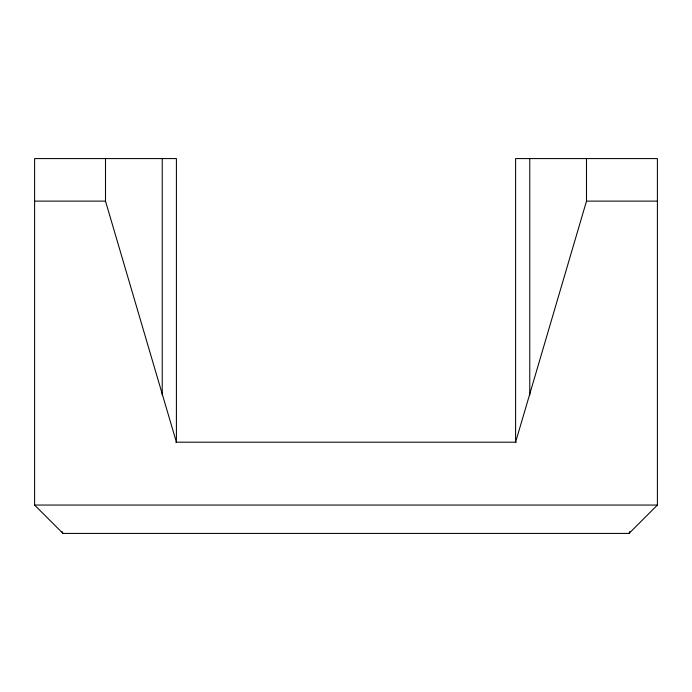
<?xml version="1.0" encoding="UTF-8"?>
<svg xmlns="http://www.w3.org/2000/svg" width="692" height="692" viewBox="0 0 692 692"><rect width="100%" height="100%" fill="white"/><g stroke="black" fill="none" stroke-linecap="round" stroke-linejoin="round"><path stroke-width="1.04" d="M34.6 201.121L105.504 201.121L176.408 442.197L176.408 158.58L34.6 158.58L34.6 505.056L62.963 533.42L629.037 533.42L629.815 531.465M629.037 533.42L657.4 505.056L657.4 158.58L515.592 158.58L515.592 442.188L586.496 201.121L657.4 201.121M175.759 442.197L516.241 442.197M34.6 505.056L657.4 505.056M62.02 531.525L62.963 533.42M586.496 158.58L586.496 201.787M529.769 158.58L529.769 395.149M162.231 158.58L162.231 395.149M105.504 158.58L105.504 201.787"/></g></svg>
